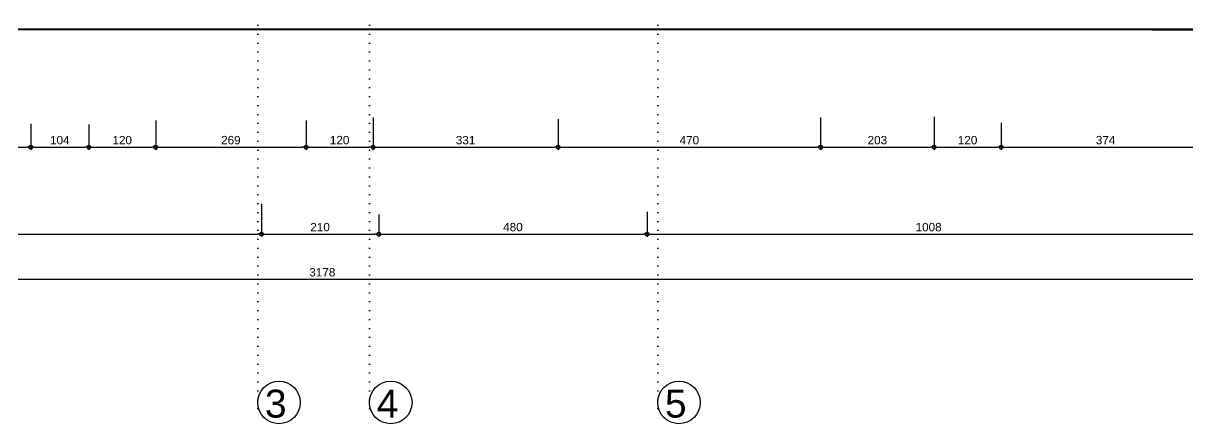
# Model space of a CAD drawing. Header units: millimetres. Extents: x 1398 to 6198, y 867 to 4086.
# Drawn here: x 3046 to 5130, y 867 to 1585 of the extents above; entities that cross this region are included whole.
import ezdxf

# ---------------------------------------------------------------- set-up
doc = ezdxf.new("R2010")
doc.units = ezdxf.units.MM
doc.linetypes.add('DOT2', pattern=[3.175, 0, -3.175])
doc.layers.add('SEM_AKS', color=161, linetype='Continuous')
doc.layers.add('SEM_DUVAR1', color=136, linetype='Continuous', lineweight=40)
doc.styles.get("Standard").update_dxf_attribs({"font": 'arial.ttf'})
doc.dimstyles.new('1-50-2', dxfattribs={"dimtxt": 15, "dimasz": 7, "dimexe": 5, "dimexo": 5, "dimgap": 5, "dimtad": 1, "dimdec": 0, "dimtxsty": 'Standard', "dimblk": 'ORIGIN', "dimcen": 5, "dimdle": 7, "dimclrd": 256, "dimclre": 256, "dimclrt": 256, "dimadec": 0, "dimazin": 0, "dimtfac": 1, "dimtdec": 0, "dimtix": 1, "dimtmove": 0, "dimatfit": 3, "dimldrblk": 'ORIGIN', "dimfxl": 1, "dimlwd": -1, "dimlwe": -1, "dimarcsym": 0})

# ---------------------------------------------------------------- blocks, each defined once
blk = doc.blocks.new('_Origin')
at = {"color": 0, "linetype": 'ByBlock', "lineweight": -2}
blk.add_line((0, 0), (-1, 0), dxfattribs=at)
blk.add_circle((0, 0), 0.5, dxfattribs=at)
blk = doc.blocks.new('*D100')
at = {"transparency": 16777216}
for p, q in [((2669.1, 1405.6), (2669.1, 1357.7)), ((3059.3, 1404.7), (3059.3, 1357.7)), ((2676.1, 1362.7), (3052.3, 1362.7))]:
    blk.add_line(p, q, dxfattribs=at)
at = {"layer": 'Defpoints', "color": 0, "transparency": 16777216}
for p in [(2669.1, 1410.6), (3059.3, 1409.7), (3059.3, 1362.7)]:
    blk.add_point(p, dxfattribs=at)
at = {"transparency": 16777216, "xscale": 7, "yscale": 7, "zscale": 7, "rotation": 180}
blk.add_blockref('_Origin', (2669.1, 1362.7), dxfattribs=at)
at = {"transparency": 16777216, "xscale": 7, "yscale": 7, "zscale": 7}
blk.add_blockref('_Origin', (3059.3, 1362.7), dxfattribs=at)
at = {"transparency": 16777216, "insert": (2864.2, 1375.3), "char_height": 15, "attachment_point": 5}
blk.add_mtext('390', dxfattribs=at)
blk = doc.blocks.new('*D101')
at = {"transparency": 16777216}
for p, q in [((3059.3, 1404.7), (3059.3, 1357.7)), ((3163.3, 1403.6), (3163.3, 1357.7)), ((3066.3, 1362.7), (3156.3, 1362.7))]:
    blk.add_line(p, q, dxfattribs=at)
at = {"layer": 'Defpoints', "color": 0, "transparency": 16777216}
for p in [(3059.3, 1409.7), (3163.3, 1408.6), (3163.3, 1362.7)]:
    blk.add_point(p, dxfattribs=at)
at = {"transparency": 16777216, "xscale": 7, "yscale": 7, "zscale": 7, "rotation": 180}
blk.add_blockref('_Origin', (3059.3, 1362.7), dxfattribs=at)
at = {"transparency": 16777216, "xscale": 7, "yscale": 7, "zscale": 7}
blk.add_blockref('_Origin', (3163.3, 1362.7), dxfattribs=at)
at = {"transparency": 16777216, "insert": (3111.3, 1375.3), "char_height": 15, "attachment_point": 5}
blk.add_mtext('104', dxfattribs=at)
blk = doc.blocks.new('*D102')
at = {"transparency": 16777216}
for p, q in [((3163.3, 1403.6), (3163.3, 1357.7)), ((3283, 1410.4), (3283, 1357.7)), ((3170.3, 1362.7), (3276, 1362.7))]:
    blk.add_line(p, q, dxfattribs=at)
at = {"layer": 'Defpoints', "color": 0, "transparency": 16777216}
for p in [(3163.3, 1408.6), (3283, 1415.4), (3283, 1362.7)]:
    blk.add_point(p, dxfattribs=at)
at = {"transparency": 16777216, "xscale": 7, "yscale": 7, "zscale": 7, "rotation": 180}
blk.add_blockref('_Origin', (3163.3, 1362.7), dxfattribs=at)
at = {"transparency": 16777216, "xscale": 7, "yscale": 7, "zscale": 7}
blk.add_blockref('_Origin', (3283, 1362.7), dxfattribs=at)
at = {"transparency": 16777216, "insert": (3223.1, 1375.3), "char_height": 15, "attachment_point": 5}
blk.add_mtext('120', dxfattribs=at)
blk = doc.blocks.new('*D103')
at = {"transparency": 16777216}
for p, q in [((3283, 1410.4), (3283, 1357.7)), ((3552.3, 1410.3), (3552.3, 1357.7)), ((3290, 1362.7), (3545.3, 1362.7))]:
    blk.add_line(p, q, dxfattribs=at)
at = {"layer": 'Defpoints', "color": 0, "transparency": 16777216}
for p in [(3283, 1415.4), (3552.3, 1415.3), (3552.3, 1362.7)]:
    blk.add_point(p, dxfattribs=at)
at = {"transparency": 16777216, "xscale": 7, "yscale": 7, "zscale": 7, "rotation": 180}
blk.add_blockref('_Origin', (3283, 1362.7), dxfattribs=at)
at = {"transparency": 16777216, "xscale": 7, "yscale": 7, "zscale": 7}
blk.add_blockref('_Origin', (3552.3, 1362.7), dxfattribs=at)
at = {"transparency": 16777216, "insert": (3417.6, 1375.3), "char_height": 15, "attachment_point": 5}
blk.add_mtext('269', dxfattribs=at)
blk = doc.blocks.new('*D104')
at = {"transparency": 16777216}
for p, q in [((3552.3, 1410.3), (3552.3, 1357.7)), ((3672.3, 1415.8), (3672.3, 1357.7)), ((3559.3, 1362.7), (3665.3, 1362.7))]:
    blk.add_line(p, q, dxfattribs=at)
at = {"layer": 'Defpoints', "color": 0, "transparency": 16777216}
for p in [(3672.3, 1420.8), (3552.3, 1415.3), (3672.3, 1362.7)]:
    blk.add_point(p, dxfattribs=at)
at = {"transparency": 16777216, "xscale": 7, "yscale": 7, "zscale": 7, "rotation": 180}
blk.add_blockref('_Origin', (3552.3, 1362.7), dxfattribs=at)
at = {"transparency": 16777216, "xscale": 7, "yscale": 7, "zscale": 7}
blk.add_blockref('_Origin', (3672.3, 1362.7), dxfattribs=at)
at = {"transparency": 16777216, "insert": (3612.3, 1375.3), "char_height": 15, "attachment_point": 5}
blk.add_mtext('120', dxfattribs=at)
blk = doc.blocks.new('*D105')
at = {"transparency": 16777216}
for p, q in [((3672.3, 1415.8), (3672.3, 1357.7)), ((4003.3, 1413.2), (4003.3, 1357.7)), ((3679.3, 1362.7), (3996.3, 1362.7))]:
    blk.add_line(p, q, dxfattribs=at)
at = {"layer": 'Defpoints', "color": 0, "transparency": 16777216}
for p in [(3672.3, 1420.8), (4003.3, 1418.2), (4003.3, 1362.7)]:
    blk.add_point(p, dxfattribs=at)
at = {"transparency": 16777216, "xscale": 7, "yscale": 7, "zscale": 7, "rotation": 180}
blk.add_blockref('_Origin', (3672.3, 1362.7), dxfattribs=at)
at = {"transparency": 16777216, "xscale": 7, "yscale": 7, "zscale": 7}
blk.add_blockref('_Origin', (4003.3, 1362.7), dxfattribs=at)
at = {"transparency": 16777216, "insert": (3837.8, 1375.3), "char_height": 15, "attachment_point": 5}
blk.add_mtext('331', dxfattribs=at)
blk = doc.blocks.new('*D106')
at = {"transparency": 16777216}
for p, q in [((4003.3, 1413.2), (4003.3, 1357.7)), ((4473.3, 1416.1), (4473.3, 1357.7)), ((4010.3, 1362.7), (4466.3, 1362.7))]:
    blk.add_line(p, q, dxfattribs=at)
at = {"layer": 'Defpoints', "color": 0, "transparency": 16777216}
for p in [(4003.3, 1418.2), (4473.3, 1421.1), (4473.3, 1362.7)]:
    blk.add_point(p, dxfattribs=at)
at = {"transparency": 16777216, "xscale": 7, "yscale": 7, "zscale": 7, "rotation": 180}
blk.add_blockref('_Origin', (4003.3, 1362.7), dxfattribs=at)
at = {"transparency": 16777216, "xscale": 7, "yscale": 7, "zscale": 7}
blk.add_blockref('_Origin', (4473.3, 1362.7), dxfattribs=at)
at = {"transparency": 16777216, "insert": (4238.3, 1375.3), "char_height": 15, "attachment_point": 5}
blk.add_mtext('470', dxfattribs=at)
blk = doc.blocks.new('*D107')
at = {"transparency": 16777216}
for p, q in [((4473.3, 1416.1), (4473.3, 1357.7)), ((4676.3, 1416.9), (4676.3, 1357.7)), ((4480.3, 1362.7), (4669.3, 1362.7))]:
    blk.add_line(p, q, dxfattribs=at)
at = {"layer": 'Defpoints', "color": 0, "transparency": 16777216}
for p in [(4473.3, 1421.1), (4676.3, 1421.9), (4676.3, 1362.7)]:
    blk.add_point(p, dxfattribs=at)
at = {"transparency": 16777216, "xscale": 7, "yscale": 7, "zscale": 7, "rotation": 180}
blk.add_blockref('_Origin', (4473.3, 1362.7), dxfattribs=at)
at = {"transparency": 16777216, "xscale": 7, "yscale": 7, "zscale": 7}
blk.add_blockref('_Origin', (4676.3, 1362.7), dxfattribs=at)
at = {"transparency": 16777216, "insert": (4574.8, 1375.3), "char_height": 15, "attachment_point": 5}
blk.add_mtext('203', dxfattribs=at)
blk = doc.blocks.new('*D108')
at = {"transparency": 16777216}
for p, q in [((4676.3, 1416.9), (4676.3, 1357.7)), ((4796.4, 1406.6), (4796.4, 1357.7)), ((4683.3, 1362.7), (4789.4, 1362.7))]:
    blk.add_line(p, q, dxfattribs=at)
at = {"layer": 'Defpoints', "color": 0, "transparency": 16777216}
for p in [(4676.3, 1421.9), (4796.4, 1411.6), (4796.4, 1362.7)]:
    blk.add_point(p, dxfattribs=at)
at = {"transparency": 16777216, "xscale": 7, "yscale": 7, "zscale": 7, "rotation": 180}
blk.add_blockref('_Origin', (4676.3, 1362.7), dxfattribs=at)
at = {"transparency": 16777216, "xscale": 7, "yscale": 7, "zscale": 7}
blk.add_blockref('_Origin', (4796.4, 1362.7), dxfattribs=at)
at = {"transparency": 16777216, "insert": (4736.3, 1375.3), "char_height": 15, "attachment_point": 5}
blk.add_mtext('120', dxfattribs=at)
blk = doc.blocks.new('*D109')
at = {"transparency": 16777216}
for p, q in [((4796.4, 1406.6), (4796.4, 1357.7)), ((5170.3, 1401.3), (5170.3, 1357.7)), ((4803.4, 1362.7), (5163.3, 1362.7))]:
    blk.add_line(p, q, dxfattribs=at)
at = {"layer": 'Defpoints', "color": 0, "transparency": 16777216}
for p in [(4796.4, 1411.6), (5170.3, 1406.3), (5170.3, 1362.7)]:
    blk.add_point(p, dxfattribs=at)
at = {"transparency": 16777216, "xscale": 7, "yscale": 7, "zscale": 7, "rotation": 180}
blk.add_blockref('_Origin', (4796.4, 1362.7), dxfattribs=at)
at = {"transparency": 16777216, "xscale": 7, "yscale": 7, "zscale": 7}
blk.add_blockref('_Origin', (5170.3, 1362.7), dxfattribs=at)
at = {"transparency": 16777216, "insert": (4983.3, 1375.3), "char_height": 15, "attachment_point": 5}
blk.add_mtext('374', dxfattribs=at)
blk = doc.blocks.new('*D110')
at = {"transparency": 16777216}
for p, q in [((1992.3, 1487.8), (1992.3, 1120.9)), ((5170.3, 1487.8), (5170.3, 1120.9)), ((5163.3, 1125.9), (1999.3, 1125.9))]:
    blk.add_line(p, q, dxfattribs=at)
at = {"layer": 'Defpoints', "color": 0, "transparency": 16777216}
for p in [(1992.3, 1492.8), (5170.3, 1492.8), (1992.3, 1125.9)]:
    blk.add_point(p, dxfattribs=at)
at = {"transparency": 16777216, "xscale": 7, "yscale": 7, "zscale": 7, "rotation": 180}
blk.add_blockref('_Origin', (1992.3, 1125.9), dxfattribs=at)
at = {"transparency": 16777216, "xscale": 7, "yscale": 7, "zscale": 7}
blk.add_blockref('_Origin', (5170.3, 1125.9), dxfattribs=at)
at = {"transparency": 16777216, "insert": (3581.3, 1138.6), "char_height": 15, "attachment_point": 5}
blk.add_mtext('3178', dxfattribs=at)
blk = doc.blocks.new('*D111')
at = {"transparency": 16777216}
for p, q in [((1992.3, 1261.4), (1992.3, 1201.9)), ((3472.3, 1261.4), (3472.3, 1201.9)), ((1999.3, 1206.9), (3465.3, 1206.9))]:
    blk.add_line(p, q, dxfattribs=at)
at = {"layer": 'Defpoints', "color": 0, "transparency": 16777216}
for p in [(1992.3, 1266.4), (3472.3, 1266.4), (3472.3, 1206.9)]:
    blk.add_point(p, dxfattribs=at)
at = {"transparency": 16777216, "xscale": 7, "yscale": 7, "zscale": 7, "rotation": 180}
blk.add_blockref('_Origin', (1992.3, 1206.9), dxfattribs=at)
at = {"transparency": 16777216, "xscale": 7, "yscale": 7, "zscale": 7}
blk.add_blockref('_Origin', (3472.3, 1206.9), dxfattribs=at)
at = {"transparency": 16777216, "insert": (2732.3, 1219.5), "char_height": 15, "attachment_point": 5}
blk.add_mtext('1480', dxfattribs=at)
blk = doc.blocks.new('*D112')
at = {"transparency": 16777216}
for p, q in [((3472.3, 1261.4), (3472.3, 1201.9)), ((3682.3, 1242.1), (3682.3, 1201.9)), ((3479.3, 1206.9), (3675.3, 1206.9))]:
    blk.add_line(p, q, dxfattribs=at)
at = {"layer": 'Defpoints', "color": 0, "transparency": 16777216}
for p in [(3472.3, 1266.4), (3682.3, 1247.1), (3682.3, 1206.9)]:
    blk.add_point(p, dxfattribs=at)
at = {"transparency": 16777216, "xscale": 7, "yscale": 7, "zscale": 7, "rotation": 180}
blk.add_blockref('_Origin', (3472.3, 1206.9), dxfattribs=at)
at = {"transparency": 16777216, "xscale": 7, "yscale": 7, "zscale": 7}
blk.add_blockref('_Origin', (3682.3, 1206.9), dxfattribs=at)
at = {"transparency": 16777216, "insert": (3577.3, 1219.5), "char_height": 15, "attachment_point": 5}
blk.add_mtext('210', dxfattribs=at)
blk = doc.blocks.new('*D113')
at = {"transparency": 16777216}
for p, q in [((3682.3, 1242.1), (3682.3, 1201.9)), ((4162.6, 1246.7), (4162.6, 1201.9)), ((3689.3, 1206.9), (4155.6, 1206.9))]:
    blk.add_line(p, q, dxfattribs=at)
at = {"layer": 'Defpoints', "color": 0, "transparency": 16777216}
for p in [(4162.6, 1251.7), (3682.3, 1247.1), (4162.6, 1206.9)]:
    blk.add_point(p, dxfattribs=at)
at = {"transparency": 16777216, "xscale": 7, "yscale": 7, "zscale": 7, "rotation": 180}
blk.add_blockref('_Origin', (3682.3, 1206.9), dxfattribs=at)
at = {"transparency": 16777216, "xscale": 7, "yscale": 7, "zscale": 7}
blk.add_blockref('_Origin', (4162.6, 1206.9), dxfattribs=at)
at = {"transparency": 16777216, "insert": (3922.5, 1219.5), "char_height": 15, "attachment_point": 5}
blk.add_mtext('480', dxfattribs=at)
blk = doc.blocks.new('*D114')
at = {"transparency": 16777216}
for p, q in [((5170.3, 1299.3), (5170.3, 1201.9)), ((4162.6, 1246.7), (4162.6, 1201.9)), ((4169.6, 1206.9), (5163.3, 1206.9))]:
    blk.add_line(p, q, dxfattribs=at)
at = {"layer": 'Defpoints', "color": 0, "transparency": 16777216}
for p in [(5170.3, 1304.3), (4162.6, 1251.7), (5170.3, 1206.9)]:
    blk.add_point(p, dxfattribs=at)
at = {"transparency": 16777216, "xscale": 7, "yscale": 7, "zscale": 7, "rotation": 180}
blk.add_blockref('_Origin', (4162.6, 1206.9), dxfattribs=at)
at = {"transparency": 16777216, "xscale": 7, "yscale": 7, "zscale": 7}
blk.add_blockref('_Origin', (5170.3, 1206.9), dxfattribs=at)
at = {"transparency": 16777216, "insert": (4666.5, 1219.5), "char_height": 15, "attachment_point": 5}
blk.add_mtext('1008', dxfattribs=at)

msp = doc.modelspace()

# ---------------------------------------------------------------- linework, layer by layer
at = {"layer": 'SEM_AKS', "linetype": 'DOT2', "ltscale": 5}
for p, q in [((3465.6, 4009.5), (3465.6, 867.4)), ((3665.6, 4009.5), (3665.6, 867.4)), ((4181.6, 4009.5), (4181.6, 867.4))]:
    msp.add_line(p, q, dxfattribs=at)
at = {"layer": 'SEM_AKS', "ltscale": 5}
for centre in [(3503.7, 905.5), (3703.7, 905.5), (4219.7, 905.5)]:
    msp.add_circle(centre, 38.1, dxfattribs=at)
at = {"layer": 'SEM_DUVAR1'}
for p, q in [((5067.6, 1573.4), (1985.6, 1573.4)), ((5163.6, 1573.4), (4789.6, 1573.4)), ((5067.6, 1573.4), (5163.6, 1573.4))]:
    msp.add_line(p, q, dxfattribs=at)

# ---------------------------------------------------------------- texts
at = {"layer": 'SEM_AKS', "linetype": 'DOT2', "ltscale": 5}
for s, p in [('3', (3478.5, 878.4)), ('4', (3678.5, 878.4)), ('5', (4194.5, 878.4))]:
    msp.add_text(s, height=50, dxfattribs=at).set_placement(p)

# ---------------------------------------------------------------- dimensions: what is measured, and where the dimension line sits
for base, p1, p2, picture, middle in [((1992.3, 1125.9), (5170.3, 1492.8), (1992.3, 1492.8), '*D110', (3581.3, 1138.6)), ((3472.3, 1206.9), (1992.3, 1266.4), (3472.3, 1266.4), '*D111', (2732.3, 1219.5))]:
    dim = msp.add_linear_dim(base=base, p1=p1, p2=p2, dimstyle='1-50-2')
    dim.commit()
    dim.dimension.update_dxf_attribs({"geometry": picture, "text_midpoint": middle})
for base, p1, p2, picture, middle in [((3672.3, 1362.7), (3552.3, 1415.3), (3672.3, 1420.8), '*D104', (3612.3, 1375.3)), ((4003.3, 1362.7), (3672.3, 1420.8), (4003.3, 1418.2), '*D105', (3837.8, 1375.3)), ((4473.3, 1362.7), (4003.3, 1418.2), (4473.3, 1421.1), '*D106', (4238.3, 1375.3)), ((4676.3, 1362.7), (4473.3, 1421.1), (4676.3, 1421.9), '*D107', (4574.8, 1375.3)), ((4796.4, 1362.7), (4676.3, 1421.9), (4796.4, 1411.6), '*D108', (4736.3, 1375.3)), ((3059.3, 1362.7), (2669.1, 1410.6), (3059.3, 1409.7), '*D100', (2864.2, 1375.3)), ((3163.3, 1362.7), (3059.3, 1409.7), (3163.3, 1408.6), '*D101', (3111.3, 1375.3)), ((3283, 1362.7), (3163.3, 1408.6), (3283, 1415.4), '*D102', (3223.1, 1375.3)), ((3552.3, 1362.7), (3283, 1415.4), (3552.3, 1415.3), '*D103', (3417.6, 1375.3)), ((5170.3, 1362.7), (4796.4, 1411.6), (5170.3, 1406.3), '*D109', (4983.3, 1375.3)), ((5170.3, 1206.9), (4162.6, 1251.7), (5170.3, 1304.3), '*D114', (4666.5, 1219.5)), ((3682.3, 1206.9), (3472.3, 1266.4), (3682.3, 1247.1), '*D112', (3577.3, 1219.5)), ((4162.6, 1206.9), (3682.3, 1247.1), (4162.6, 1251.7), '*D113', (3922.5, 1219.5))]:
    dim = msp.add_linear_dim(base=base, p1=p1, p2=p2, dimstyle='1-50-2', override={"dimtmove": 1})
    dim.commit()
    dim.dimension.update_dxf_attribs({"geometry": picture, "text_midpoint": middle})

doc.saveas('drawing.dxf')
